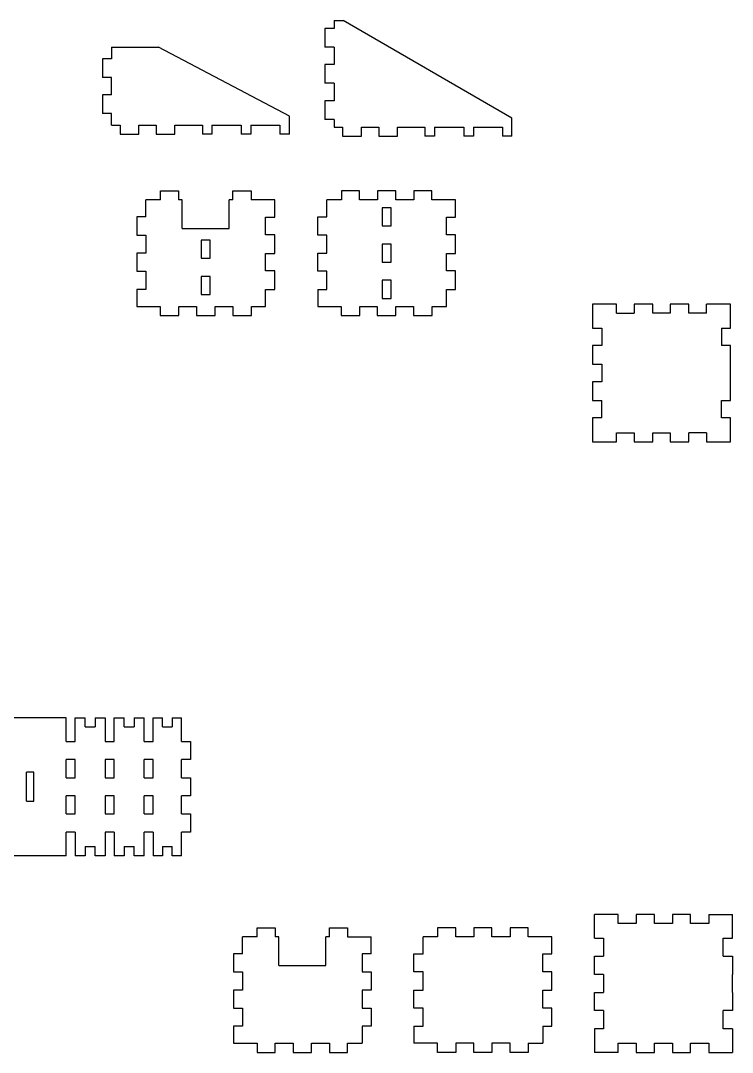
# Model space of a CAD drawing. Header units: millimetres. Extents: x -201 to 2280, y -214 to 290.
# Drawn here: x 2030.7 to 2280.4, y -214 to 147.9 of the extents above; entities that cross this region are included whole.
import ezdxf

# ---------------------------------------------------------------- set-up
doc = ezdxf.new("R2010")
doc.units = ezdxf.units.MM

msp = doc.modelspace()

# ---------------------------------------------------------------- linework, layer by layer
for p, q in [((2140.62, 145.18), (2137.45, 145.18)), ((2137.45, 145.18), (2137.45, 138.63)), ((2140.62, 147.88), (2140.62, 145.18)), ((2140.62, 147.88), (2143.8, 147.88)), ((2203.06, 113.71), (2143.8, 147.88)), ((2062.54, 138.56), (2079.04, 138.56)), ((2062.54, 138.56), (2062.54, 134.51)), ((2124.98, 114.39), (2079.04, 138.56)), ((2140.62, 138.63), (2137.45, 138.63)), ((2140.62, 138.63), (2140.62, 132.48)), ((2062.54, 134.51), (2059.37, 134.51)), ((2059.37, 134.51), (2059.37, 127.96)), ((2140.62, 132.48), (2137.45, 132.48)), ((2137.45, 132.48), (2137.45, 125.93)), ((2062.54, 127.96), (2059.37, 127.96)), ((2062.54, 121.81), (2062.54, 127.96)), ((2140.62, 125.93), (2137.45, 125.93)), ((2140.62, 125.93), (2140.62, 119.78)), ((2062.54, 121.81), (2059.37, 121.81)), ((2059.37, 121.81), (2059.37, 115.26)), ((2140.62, 119.78), (2137.45, 119.78)), ((2137.45, 119.78), (2137.45, 113.23)), ((2062.54, 115.26), (2059.37, 115.26)), ((2062.54, 111.21), (2062.54, 115.26)), ((2124.98, 108.04), (2124.98, 114.39)), ((2140.62, 113.23), (2137.45, 113.23)), ((2140.62, 113.23), (2140.62, 110.53)), ((2203.06, 107.36), (2203.06, 113.71)), ((2062.54, 111.21), (2065.57, 111.21)), ((2065.57, 111.21), (2065.57, 108.04)), ((2072.12, 108.04), (2072.12, 111.21)), ((2072.12, 111.21), (2078.27, 111.21)), ((2078.27, 111.21), (2078.27, 108.04)), ((2084.82, 108.04), (2084.82, 111.21)), ((2084.82, 111.21), (2094.42, 111.21)), ((2094.42, 111.21), (2094.42, 108.04)), ((2097.79, 111.21), (2097.79, 108.04)), ((2097.79, 111.21), (2108.09, 111.21)), ((2108.09, 111.21), (2108.09, 108.04)), ((2111.47, 111.21), (2111.47, 108.04)), ((2111.47, 111.21), (2121.6, 111.21)), ((2121.6, 111.21), (2121.6, 108.04)), ((2140.62, 110.53), (2143.64, 110.53)), ((2143.64, 110.53), (2143.64, 107.36)), ((2150.2, 107.36), (2150.2, 110.53)), ((2150.2, 110.53), (2156.34, 110.53)), ((2156.34, 110.53), (2156.34, 107.36)), ((2162.9, 107.36), (2162.9, 110.53)), ((2162.9, 110.53), (2172.49, 110.53)), ((2172.49, 110.53), (2172.49, 107.36)), ((2175.87, 110.53), (2175.87, 107.36)), ((2175.87, 110.53), (2186.17, 110.53)), ((2186.17, 110.53), (2186.17, 107.36)), ((2189.55, 110.53), (2189.55, 107.36)), ((2189.55, 110.53), (2199.68, 110.53)), ((2199.68, 110.53), (2199.68, 107.36)), ((2065.57, 108.04), (2072.12, 108.04)), ((2078.27, 108.04), (2084.82, 108.04)), ((2097.79, 108.04), (2094.42, 108.04)), ((2111.47, 108.04), (2108.09, 108.04)), ((2124.98, 108.04), (2121.6, 108.04)), ((2143.64, 107.36), (2150.2, 107.36)), ((2156.34, 107.36), (2162.9, 107.36)), ((2175.87, 107.36), (2172.49, 107.36)), ((2189.55, 107.36), (2186.17, 107.36)), ((2203.06, 107.36), (2199.68, 107.36)), ((2079.76, 85), (2079.76, 88.17)), ((2079.76, 88.17), (2086.11, 88.17)), ((2086.11, 88.17), (2086.11, 85)), ((2105.16, 85), (2105.16, 88.17)), ((2105.16, 88.17), (2111.51, 88.17)), ((2111.51, 88.17), (2111.51, 85)), ((2149.56, 88.17), (2143.21, 88.17)), ((2143.21, 88.17), (2143.21, 85)), ((2149.56, 85), (2149.56, 88.17)), ((2162.26, 88.17), (2155.91, 88.17)), ((2155.91, 88.17), (2155.91, 85)), ((2162.26, 85), (2162.26, 88.17)), ((2174.96, 88.17), (2168.61, 88.17)), ((2168.61, 88.17), (2168.61, 85)), ((2174.96, 85), (2174.96, 88.17)), ((2074.63, 79.02), (2074.63, 85)), ((2079.76, 85), (2074.63, 85)), ((2087.38, 85), (2086.11, 85)), ((2087.38, 75), (2087.38, 85)), ((2103.88, 75), (2103.88, 85)), ((2105.16, 85), (2103.88, 85)), ((2119.81, 85), (2111.51, 85)), ((2119.81, 78.92), (2119.81, 85)), ((2138.09, 79.02), (2138.09, 85)), ((2143.21, 85), (2138.09, 85)), ((2155.91, 85), (2149.56, 85)), ((2168.61, 85), (2162.26, 85)), ((2183.26, 85), (2174.96, 85)), ((2183.26, 78.92), (2183.26, 85)), ((2160.67, 82.2), (2157.5, 82.2)), ((2157.5, 82.2), (2157.5, 75.85)), ((2160.67, 75.85), (2160.67, 82.2)), ((2074.63, 79.02), (2071.46, 79.02)), ((2071.46, 79.02), (2071.46, 72.67)), ((2116.63, 72.78), (2116.63, 78.92)), ((2116.63, 78.92), (2119.81, 78.92)), ((2134.91, 72.67), (2134.91, 79.02)), ((2134.91, 79.02), (2138.09, 79.02)), ((2180.09, 72.78), (2180.09, 78.92)), ((2180.09, 78.92), (2183.26, 78.92)), ((2071.46, 72.67), (2074.63, 72.67)), ((2074.63, 72.67), (2074.63, 66.32)), ((2087.38, 75), (2103.88, 75)), ((2119.81, 72.78), (2116.63, 72.78)), ((2119.81, 66.22), (2119.81, 72.78)), ((2138.09, 72.67), (2134.91, 72.67)), ((2138.09, 66.32), (2138.09, 72.67)), ((2157.5, 75.85), (2160.67, 75.85)), ((2183.26, 72.78), (2180.09, 72.78)), ((2183.26, 66.22), (2183.26, 72.78)), ((2097.22, 70.85), (2094.05, 70.85)), ((2094.05, 70.85), (2094.05, 64.5)), ((2097.22, 64.5), (2097.22, 70.85)), ((2160.67, 69.5), (2157.5, 69.5)), ((2157.5, 69.5), (2157.5, 63.15)), ((2160.67, 63.15), (2160.67, 69.5)), ((2074.63, 66.32), (2071.46, 66.32)), ((2071.46, 66.32), (2071.46, 59.97)), ((2116.63, 66.22), (2119.81, 66.22)), ((2116.63, 60.08), (2116.63, 66.22)), ((2134.91, 59.97), (2134.91, 66.32)), ((2134.91, 66.32), (2138.09, 66.32)), ((2180.09, 60.08), (2180.09, 66.22)), ((2180.09, 66.22), (2183.26, 66.22)), ((2094.05, 64.5), (2097.22, 64.5)), ((2157.5, 63.15), (2160.67, 63.15)), ((2071.46, 59.97), (2074.63, 59.97)), ((2074.63, 59.97), (2074.63, 53.62)), ((2097.22, 58.15), (2094.05, 58.15)), ((2094.05, 58.15), (2094.05, 51.8)), ((2097.22, 51.8), (2097.22, 58.15)), ((2119.81, 60.08), (2116.63, 60.08)), ((2119.81, 53.52), (2119.81, 60.08)), ((2138.09, 59.97), (2134.91, 59.97)), ((2138.09, 53.62), (2138.09, 59.97)), ((2183.26, 60.08), (2180.09, 60.08)), ((2183.26, 53.52), (2183.26, 60.08)), ((2160.67, 56.8), (2157.5, 56.8)), ((2157.5, 56.8), (2157.5, 50.45)), ((2160.67, 50.45), (2160.67, 56.8)), ((2074.63, 53.62), (2071.46, 53.62)), ((2071.46, 53.62), (2071.46, 47.65)), ((2094.05, 51.8), (2097.22, 51.8)), ((2116.63, 53.52), (2119.81, 53.52)), ((2116.63, 47.65), (2116.63, 53.52)), ((2134.91, 53.62), (2138.09, 53.62)), ((2134.91, 53.62), (2134.91, 47.65)), ((2180.09, 47.65), (2180.09, 53.52)), ((2180.09, 53.52), (2183.26, 53.52)), ((2071.46, 47.65), (2079.66, 47.65)), ((2079.66, 47.65), (2079.66, 44.47)), ((2086.21, 47.65), (2092.36, 47.65)), ((2086.21, 44.47), (2086.21, 47.65)), ((2092.36, 47.65), (2092.36, 44.47)), ((2098.91, 47.65), (2105.06, 47.65)), ((2098.91, 44.47), (2098.91, 47.65)), ((2105.06, 47.65), (2105.06, 44.47)), ((2111.61, 47.65), (2116.63, 47.65)), ((2111.61, 44.47), (2111.61, 47.65)), ((2134.91, 47.65), (2143.11, 47.65)), ((2143.11, 47.65), (2143.11, 44.47)), ((2149.66, 47.65), (2155.81, 47.65)), ((2149.66, 44.47), (2149.66, 47.65)), ((2155.81, 47.65), (2155.81, 44.47)), ((2157.5, 50.45), (2160.67, 50.45)), ((2162.36, 47.65), (2168.51, 47.65)), ((2162.36, 44.47), (2162.36, 47.65)), ((2168.51, 47.65), (2168.51, 44.47)), ((2175.06, 47.65), (2180.09, 47.65)), ((2175.06, 44.47), (2175.06, 47.65)), ((2239.75, 48.45), (2231.34, 48.45)), ((2231.34, 48.45), (2231.34, 40.05)), ((2239.75, 45.28), (2239.75, 48.45)), ((2252.45, 48.45), (2245.89, 48.45)), ((2245.89, 48.45), (2245.89, 45.28)), ((2252.45, 45.28), (2252.45, 48.45)), ((2265.15, 48.45), (2258.59, 48.45)), ((2258.59, 48.45), (2258.59, 45.28)), ((2265.15, 45.28), (2265.15, 48.45)), ((2279.69, 48.45), (2271.29, 48.45)), ((2271.29, 45.28), (2271.29, 48.45)), ((2279.69, 40.05), (2279.69, 48.45)), ((2079.66, 44.47), (2086.21, 44.47)), ((2092.36, 44.47), (2098.91, 44.47)), ((2105.06, 44.47), (2111.61, 44.47)), ((2143.11, 44.47), (2149.66, 44.47)), ((2155.81, 44.47), (2162.36, 44.47)), ((2168.51, 44.47), (2175.06, 44.47)), ((2239.75, 45.28), (2245.89, 45.28)), ((2258.59, 45.28), (2252.45, 45.28)), ((2271.29, 45.28), (2265.15, 45.28)), ((2231.34, 40.05), (2234.52, 40.05)), ((2234.52, 40.05), (2234.52, 33.9)), ((2276.52, 40.05), (2276.52, 33.9)), ((2276.52, 40.05), (2279.69, 40.05)), ((2276.52, 40.05), (2279.69, 40.05)), ((2234.52, 33.9), (2231.34, 33.9)), ((2231.34, 33.9), (2231.34, 27.35)), ((2279.69, 33.9), (2276.52, 33.9)), ((2279.69, 14.65), (2279.69, 33.9)), ((2231.34, 27.35), (2234.52, 27.35)), ((2234.52, 27.35), (2234.52, 21.2)), ((2234.52, 21.2), (2231.34, 21.2)), ((2231.34, 21.2), (2231.34, 14.65)), ((2231.34, 14.65), (2234.52, 14.65)), ((2234.52, 8.5), (2234.52, 14.65)), ((2276.52, 8.5), (2276.52, 14.65)), ((2276.52, 14.65), (2279.69, 14.65)), ((2231.34, 8.5), (2231.34, 0.1)), ((2234.52, 8.5), (2231.34, 8.5)), ((2279.69, 8.5), (2276.52, 8.5)), ((2279.69, 0.1), (2279.69, 8.5)), ((2231.34, 0.1), (2239.75, 0.1)), ((2239.75, 3.28), (2245.89, 3.28)), ((2239.75, 0.1), (2239.75, 3.28)), ((2245.89, 3.28), (2245.89, 0.1)), ((2245.89, 0.1), (2252.45, 0.1)), ((2252.45, 3.28), (2258.59, 3.28)), ((2252.45, 0.1), (2252.45, 3.28)), ((2258.59, 3.28), (2258.59, 0.1)), ((2258.59, 0.1), (2265.15, 0.1)), ((2271.29, 3.28), (2265.15, 3.28)), ((2265.15, 0.1), (2265.15, 3.28)), ((2271.29, 3.28), (2271.29, 0.1)), ((2271.29, 0.1), (2279.69, 0.1)), ((2046.62, -96.7), (2021.32, -96.7)), ((2046.62, -105), (2046.62, -96.7)), ((2049.8, -105), (2049.8, -96.7)), ((2049.8, -96.7), (2053.3, -96.7)), ((2053.3, -99.87), (2053.3, -96.7)), ((2056.8, -96.7), (2056.8, -99.87)), ((2056.8, -96.7), (2060.3, -96.7)), ((2060.3, -96.7), (2060.3, -105)), ((2063.47, -105), (2063.47, -96.7)), ((2063.47, -96.7), (2066.97, -96.7)), ((2066.97, -99.87), (2066.97, -96.7)), ((2070.47, -96.7), (2070.47, -99.87)), ((2070.47, -96.7), (2073.97, -96.7)), ((2073.97, -105), (2073.97, -96.7)), ((2077.15, -105), (2077.15, -96.7)), ((2077.15, -96.7), (2080.48, -96.7)), ((2080.48, -99.87), (2080.48, -96.7)), ((2083.82, -96.7), (2083.82, -99.87)), ((2083.82, -96.7), (2087.15, -96.7)), ((2087.15, -105), (2087.15, -96.7)), ((2053.3, -99.87), (2056.8, -99.87)), ((2066.97, -99.87), (2070.47, -99.87)), ((2080.48, -99.87), (2083.82, -99.87)), ((2046.62, -105), (2049.8, -105)), ((2060.3, -105), (2063.47, -105)), ((2073.97, -105), (2077.15, -105)), ((2087.15, -105), (2090.32, -105)), ((2090.32, -105), (2090.32, -111.35)), ((2049.8, -111.35), (2046.62, -111.35)), ((2046.62, -117.7), (2046.62, -111.35)), ((2049.8, -117.7), (2049.8, -111.35)), ((2063.47, -111.35), (2060.3, -111.35)), ((2060.3, -111.35), (2060.3, -117.7)), ((2063.47, -117.7), (2063.47, -111.35)), ((2077.15, -111.35), (2073.97, -111.35)), ((2073.97, -117.7), (2073.97, -111.35)), ((2077.15, -117.7), (2077.15, -111.35)), ((2090.32, -111.35), (2087.15, -111.35)), ((2087.15, -117.7), (2087.15, -111.35)), ((2035.27, -115.77), (2032.67, -115.77)), ((2032.67, -125.97), (2032.67, -115.77)), ((2035.27, -125.97), (2035.27, -115.77)), ((2046.62, -117.7), (2049.8, -117.7)), ((2060.3, -117.7), (2063.47, -117.7)), ((2073.97, -117.7), (2077.15, -117.7)), ((2087.15, -117.7), (2090.32, -117.7)), ((2090.32, -117.7), (2090.32, -124.05)), ((2032.67, -125.97), (2035.27, -125.97)), ((2049.8, -124.05), (2046.62, -124.05)), ((2046.62, -130.4), (2046.62, -124.05)), ((2049.8, -130.4), (2049.8, -124.05)), ((2063.47, -124.05), (2060.3, -124.05)), ((2060.3, -124.05), (2060.3, -130.4)), ((2063.47, -130.4), (2063.47, -124.05)), ((2077.15, -124.05), (2073.97, -124.05)), ((2073.97, -130.4), (2073.97, -124.05)), ((2077.15, -130.4), (2077.15, -124.05)), ((2090.32, -124.05), (2087.15, -124.05)), ((2087.15, -130.4), (2087.15, -124.05)), ((2046.62, -130.4), (2049.8, -130.4)), ((2060.3, -130.4), (2063.47, -130.4)), ((2073.97, -130.4), (2077.15, -130.4)), ((2087.15, -130.4), (2090.32, -130.4)), ((2090.32, -130.4), (2090.32, -136.75)), ((2049.8, -136.75), (2046.62, -136.75)), ((2046.62, -145.05), (2046.62, -136.75)), ((2049.8, -136.75), (2049.8, -145.05)), ((2063.47, -136.75), (2060.3, -136.75)), ((2060.3, -136.75), (2060.3, -145.05)), ((2063.47, -136.75), (2063.47, -145.05)), ((2077.15, -136.75), (2073.97, -136.75)), ((2073.97, -145.05), (2073.97, -136.75)), ((2077.15, -136.75), (2077.15, -145.05)), ((2090.32, -136.75), (2087.15, -136.75)), ((2087.15, -145.05), (2087.15, -136.75)), ((2053.3, -141.87), (2053.3, -145.05)), ((2053.3, -141.87), (2056.8, -141.87)), ((2056.8, -145.05), (2056.8, -141.87)), ((2066.97, -141.87), (2066.97, -145.05)), ((2066.97, -141.87), (2070.47, -141.87)), ((2070.47, -145.05), (2070.47, -141.87)), ((2080.48, -141.87), (2080.48, -145.05)), ((2080.48, -141.87), (2083.82, -141.87)), ((2083.82, -145.05), (2083.82, -141.87)), ((2046.62, -145.05), (2021.32, -145.05)), ((2053.3, -145.05), (2049.8, -145.05)), ((2060.3, -145.05), (2056.8, -145.05)), ((2066.97, -145.05), (2063.47, -145.05)), ((2073.97, -145.05), (2070.47, -145.05)), ((2080.48, -145.05), (2077.15, -145.05)), ((2087.15, -145.05), (2083.82, -145.05)), ((2240.32, -165.7), (2232.02, -165.7)), ((2232.02, -174), (2232.02, -165.7)), ((2240.32, -168.87), (2240.32, -165.7)), ((2253.02, -165.7), (2246.67, -165.7)), ((2246.67, -165.7), (2246.67, -168.87)), ((2253.02, -168.87), (2253.02, -165.7)), ((2265.72, -165.7), (2259.37, -165.7)), ((2259.37, -165.7), (2259.37, -168.87)), ((2265.72, -168.87), (2265.72, -165.7)), ((2272.07, -165.7), (2272.07, -168.87)), ((2272.07, -165.7), (2280.37, -165.7)), ((2280.37, -174), (2280.37, -165.7)), ((2246.67, -168.87), (2240.32, -168.87)), ((2259.37, -168.87), (2253.02, -168.87)), ((2272.07, -168.87), (2265.72, -168.87)), ((2108.5, -179.5), (2108.5, -173.52)), ((2113.62, -173.52), (2108.5, -173.52)), ((2113.62, -173.52), (2113.62, -170.35)), ((2113.62, -170.35), (2119.97, -170.35)), ((2119.97, -170.35), (2119.97, -173.52)), ((2121.25, -173.52), (2119.97, -173.52)), ((2121.25, -183.52), (2121.25, -173.52)), ((2137.75, -183.52), (2137.75, -173.52)), ((2139.02, -173.52), (2137.75, -173.52)), ((2139.02, -173.52), (2139.02, -170.35)), ((2139.02, -170.35), (2145.37, -170.35)), ((2145.37, -170.35), (2145.37, -173.52)), ((2145.37, -173.52), (2153.67, -173.52)), ((2153.67, -179.5), (2153.67, -173.52)), ((2171.85, -179.5), (2171.85, -173.52)), ((2176.97, -173.52), (2171.85, -173.52)), ((2183.32, -170.35), (2176.97, -170.35)), ((2176.97, -170.35), (2176.97, -173.52)), ((2183.32, -173.52), (2183.32, -170.35)), ((2189.67, -173.52), (2183.32, -173.52)), ((2196.02, -170.35), (2189.67, -170.35)), ((2189.67, -170.35), (2189.67, -173.52)), ((2196.02, -173.52), (2196.02, -170.35)), ((2202.37, -173.52), (2196.02, -173.52)), ((2208.72, -170.35), (2202.37, -170.35)), ((2202.37, -170.35), (2202.37, -173.52)), ((2208.72, -173.52), (2208.72, -170.35)), ((2217.02, -173.52), (2208.72, -173.52)), ((2217.02, -179.5), (2217.02, -173.52)), ((2232.02, -174), (2235.2, -174)), ((2235.2, -174), (2235.2, -180.35)), ((2277.2, -180.35), (2277.2, -174)), ((2277.2, -174), (2280.37, -174)), ((2108.5, -179.5), (2105.32, -179.5)), ((2105.32, -179.5), (2105.32, -185.85)), ((2153.67, -179.5), (2150.5, -179.5)), ((2150.5, -179.5), (2150.5, -185.85)), ((2168.67, -185.85), (2168.67, -179.5)), ((2168.67, -179.5), (2171.85, -179.5)), ((2213.85, -185.85), (2213.85, -179.5)), ((2213.85, -179.5), (2217.02, -179.5)), ((2232.02, -186.7), (2232.02, -180.35)), ((2232.02, -180.35), (2235.2, -180.35)), ((2277.2, -180.35), (2280.37, -180.35)), ((2280.37, -180.35), (2280.37, -186.7)), ((2121.25, -183.52), (2137.75, -183.52)), ((2105.32, -185.85), (2108.5, -185.85)), ((2108.5, -185.85), (2108.5, -192.2)), ((2150.5, -185.85), (2153.67, -185.85)), ((2153.67, -185.85), (2153.67, -192.2)), ((2171.85, -185.85), (2168.67, -185.85)), ((2171.85, -192.2), (2171.85, -185.85)), ((2217.02, -185.85), (2213.85, -185.85)), ((2217.02, -192.2), (2217.02, -185.85)), ((2235.2, -186.7), (2232.02, -186.7)), ((2235.2, -186.7), (2235.2, -193.05)), ((2280.37, -193.01), (2280.37, -186.7)), ((2108.5, -192.2), (2105.32, -192.2)), ((2105.32, -192.2), (2105.32, -198.55)), ((2153.67, -192.2), (2150.5, -192.2)), ((2150.5, -192.2), (2150.5, -198.55)), ((2168.67, -198.55), (2168.67, -192.2)), ((2168.67, -192.2), (2171.85, -192.2)), ((2213.85, -198.55), (2213.85, -192.2)), ((2213.85, -192.2), (2217.02, -192.2)), ((2232.02, -199.4), (2232.02, -193.05)), ((2232.02, -193.05), (2235.2, -193.05)), ((2280.37, -193.01), (2280.37, -199.4)), ((2105.32, -198.55), (2108.5, -198.55)), ((2108.5, -198.55), (2108.5, -204.9)), ((2150.5, -198.55), (2153.67, -198.55)), ((2153.67, -198.55), (2153.67, -204.9)), ((2171.85, -198.55), (2168.67, -198.55)), ((2171.85, -204.9), (2171.85, -198.55)), ((2217.02, -198.55), (2213.85, -198.55)), ((2217.02, -204.9), (2217.02, -198.55)), ((2235.2, -199.4), (2232.02, -199.4)), ((2235.2, -199.4), (2235.2, -205.75)), ((2277.2, -205.75), (2277.2, -199.4)), ((2280.37, -199.4), (2277.2, -199.4)), ((2108.5, -204.9), (2105.32, -204.9)), ((2105.32, -204.9), (2105.32, -210.87)), ((2153.67, -204.9), (2150.5, -204.9)), ((2150.5, -204.9), (2150.5, -210.87)), ((2168.67, -204.9), (2171.85, -204.9)), ((2168.67, -204.9), (2168.67, -210.87)), ((2213.85, -204.9), (2217.02, -204.9)), ((2213.85, -204.9), (2213.85, -210.87)), ((2235.2, -205.75), (2232.02, -205.75)), ((2232.02, -205.75), (2232.02, -214.05)), ((2280.37, -205.75), (2277.2, -205.75)), ((2280.37, -205.75), (2280.37, -214.05)), ((2105.32, -210.87), (2113.62, -210.87)), ((2113.62, -210.87), (2113.62, -214.05)), ((2119.97, -214.05), (2119.97, -210.87)), ((2119.97, -210.87), (2126.32, -210.87)), ((2126.32, -210.87), (2126.32, -214.05)), ((2132.67, -214.05), (2132.67, -210.87)), ((2132.67, -210.87), (2139.02, -210.87)), ((2139.02, -210.87), (2139.02, -214.05)), ((2145.37, -214.05), (2145.37, -210.87)), ((2145.37, -210.87), (2150.5, -210.87)), ((2176.97, -210.87), (2168.67, -210.87)), ((2176.97, -214.05), (2176.97, -210.87)), ((2189.67, -210.87), (2183.32, -210.87)), ((2183.32, -210.87), (2183.32, -214.05)), ((2189.67, -214.05), (2189.67, -210.87)), ((2202.37, -210.87), (2196.02, -210.87)), ((2196.02, -210.87), (2196.02, -214.05)), ((2202.37, -214.05), (2202.37, -210.87)), ((2208.72, -210.87), (2208.72, -214.05)), ((2208.72, -210.87), (2213.85, -210.87)), ((2240.32, -214.05), (2240.32, -210.87)), ((2240.32, -210.87), (2246.67, -210.87)), ((2246.67, -210.87), (2246.67, -214.05)), ((2253.02, -214.05), (2253.02, -210.87)), ((2253.02, -210.87), (2259.37, -210.87)), ((2259.37, -210.87), (2259.37, -214.05)), ((2265.72, -214.05), (2265.72, -210.87)), ((2265.72, -210.87), (2272.07, -210.87)), ((2272.07, -210.87), (2272.07, -214.05)), ((2113.62, -214.05), (2119.97, -214.05)), ((2126.32, -214.05), (2132.67, -214.05)), ((2139.02, -214.05), (2145.37, -214.05)), ((2183.32, -214.05), (2176.97, -214.05)), ((2196.02, -214.05), (2189.67, -214.05)), ((2208.72, -214.05), (2202.37, -214.05)), ((2240.32, -214.05), (2232.02, -214.05)), ((2246.67, -214.05), (2253.02, -214.05)), ((2259.37, -214.05), (2265.72, -214.05)), ((2272.07, -214.05), (2280.37, -214.05))]:
    msp.add_line(p, q)

doc.saveas('drawing.dxf')
